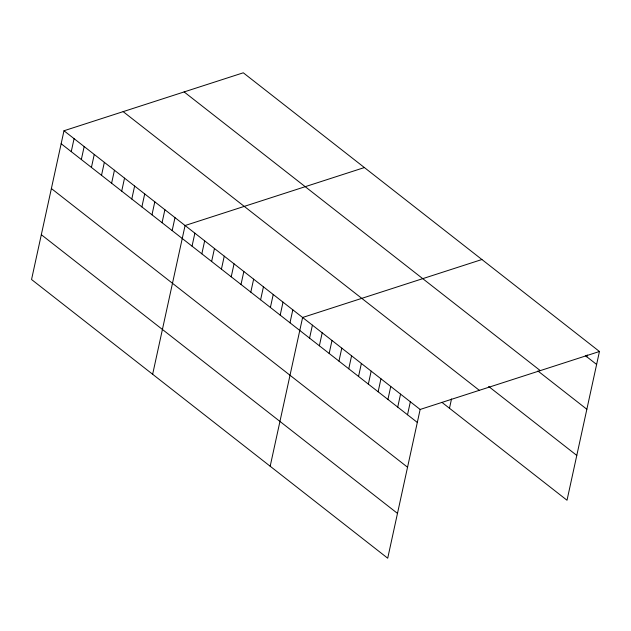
<?xml version="1.0" encoding="UTF-8"?>
<svg xmlns="http://www.w3.org/2000/svg" width="631" height="631" viewBox="0 0 631 631"><rect width="100%" height="100%" fill="white"/><g stroke="black" fill="none" stroke-linecap="round" stroke-linejoin="round"><path stroke-width="0.95" d="M599.45 351.491L243.29 72.794L63.983 130.759L31.55 279.509L387.71 558.206L420.143 409.456L599.45 351.491L567.017 500.241L441.952 402.373M71.248 151.629L74.072 138.662M81.336 159.525L84.168 146.558M91.432 167.42L94.256 154.453M101.52 175.323L104.344 162.348M111.608 183.219L114.44 170.244M121.704 191.114L124.528 178.139M131.792 199.01L134.624 186.035M141.88 206.905L144.712 193.93M151.976 214.8L154.8 201.833M162.064 222.696L164.896 209.729M172.16 230.591L174.984 217.624M152.647 374.27L185.08 225.519L364.387 167.554M192.045 246.153L194.869 233.186M201.841 253.82L204.665 240.845M211.63 261.479L214.461 248.511M221.426 269.145L224.257 256.178M231.222 276.812L234.046 263.837M241.018 284.471L243.842 271.504M250.807 292.137L253.638 279.17M260.603 299.804L263.435 286.829M270.399 307.463L273.231 294.496M280.196 315.129L283.019 302.162M289.984 322.796L292.816 309.821M270.178 466.238L302.612 317.488L481.918 259.522M309.576 338.121L312.408 325.154M319.373 345.788L322.196 332.813M329.169 353.447L331.993 340.48M338.957 361.113L341.789 348.146M348.754 368.78L351.585 355.805M358.55 376.447L361.374 363.472M368.346 384.105L371.17 371.138M378.135 391.772L380.966 378.797M387.931 399.439L390.763 386.464M397.727 407.098L400.551 394.13M407.523 414.764L410.347 401.789M449.485 408.265L451.52 398.934M586.83 356.799L587.232 354.945M585.323 355.616L596.618 364.458M184.118 91.921L540.278 370.618M537.88 370.949L586.854 409.267M488.639 386.456L576.789 455.432M123.155 111.632L479.315 390.329M63.983 130.759L420.143 409.456M61.152 143.734L417.312 422.431M51.387 188.543L407.547 467.232M41.323 234.708L397.483 513.397"/></g></svg>
